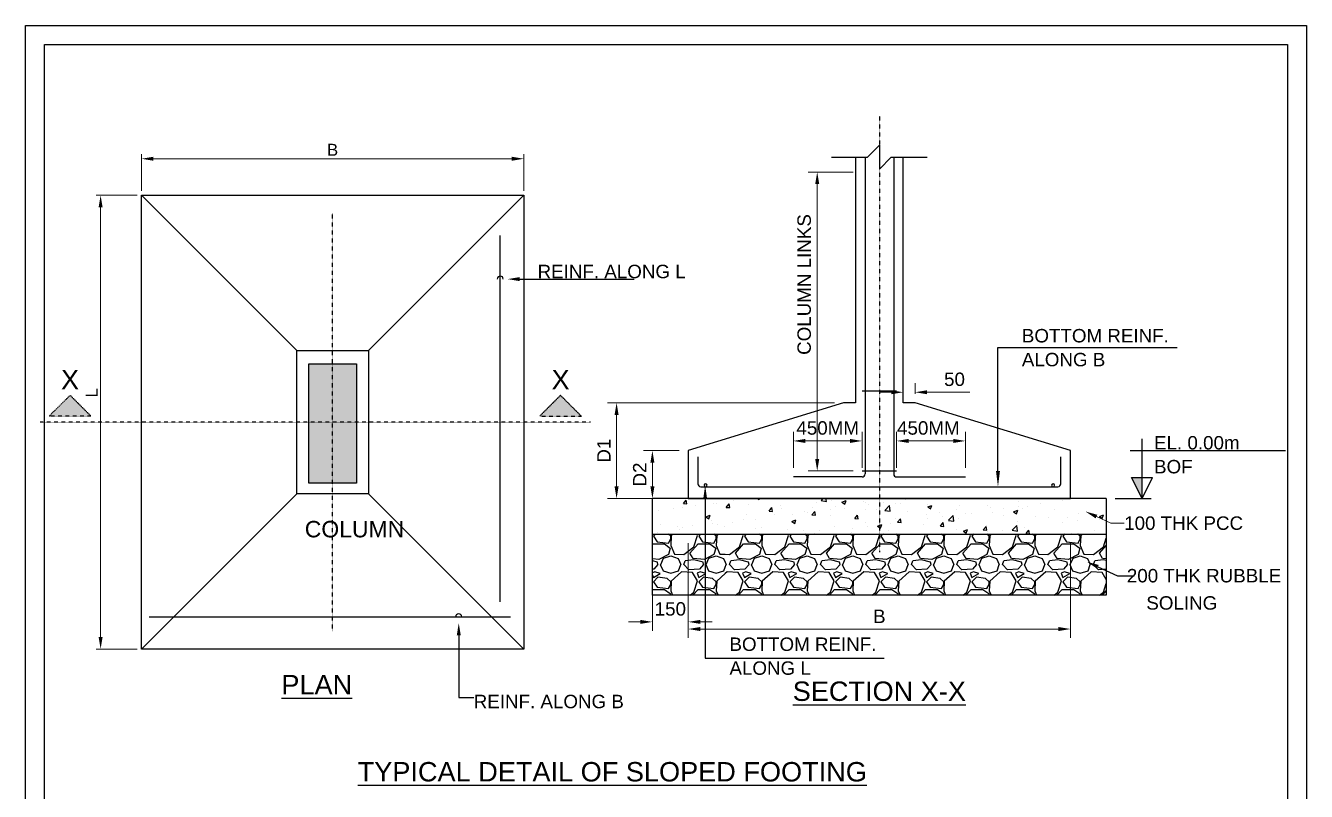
# Model space of a CAD drawing. Header units: millimetres. Extents: x 660818 to 959388, y -495289 to 50450.
# Drawn here: x 706786 to 717509, y -163104 to -156691 of the extents above; entities that cross this region are included whole.
import ezdxf
from ezdxf.enums import TextEntityAlignment as Align

# ---------------------------------------------------------------- set-up
doc = ezdxf.new("R2010")
doc.units = ezdxf.units.MM
doc.header["$LTSCALE"] = 0.01
doc.header["$MEASUREMENT"] = 0
doc.linetypes.add('Cline', pattern=[1, 0.625, -0.125, 0.125, -0.125])
for name, color, linetype in [('BEAMS', 2, 'Continuous'), ('Center Line', 1, 'Continuous'), ('Column', 2, 'Continuous'), ('Concrete Line', 2, 'Continuous'), ('Dimension', 31, 'Continuous'), ('Labels', 4, 'Continuous'), ('PCC', 5, 'Continuous'), ('Reinforcement', 130, 'Continuous'), ('Schedule Header', 4, 'Continuous'), ('Section Mark', 5, 'Continuous'), ('SOLID', 11, 'Continuous'), ('Text', 7, 'Continuous')]:
    doc.layers.add(name, color=color, linetype=linetype)
doc.layers.add('dim', color=11, linetype='Continuous', lineweight=0)
doc.styles.add('SC-BBS2', font='SansSerif')
doc.styles.add('SC-FTG1', font='SansSerif')
doc.styles.add('SC-FTG2', font='SansSerif')
doc.styles.get("Standard").update_dxf_attribs({"font": 'arial.ttf'})

msp = doc.modelspace()

# ---------------------------------------------------------------- hatches: boundary and pattern name
at = {"layer": 'Center Line', "linetype": 'Cline', "lineweight": 25}
for points in [[(706982.484, -159962.334), (707157.484, -159787.334), (707332.484, -159962.334)], [(711439.99, -159962.334), (711264.99, -159787.334), (711089.99, -159962.334)]]:
    msp.add_hatch(color=256, dxfattribs=at).paths.add_polyline_path(points, flags=0)
at = {"layer": 'Column'}
h = msp.add_hatch(color=5, dxfattribs=at)
h.dxf.hatch_style = 1
h.paths.add_polyline_path([(709156.067, -159523.025), (709556.067, -159523.025), (709556.067, -160523.025), (709156.067, -160523.025)])
at = {"layer": 'SOLID'}
msp.add_hatch(color=256, dxfattribs=at).paths.add_polyline_path([(716133.745, -160650.802), (716046.245, -160475.802), (716133.745, -160475.802)], flags=0)

# ---------------------------------------------------------------- linework, layer by layer
for points in [[(706785.739, -156690.937), (717509.272, -156690.937), (717509.272, -169835.531), (706785.739, -169835.531)], [(706943.711, -156848.909), (717351.3, -156848.909), (717351.3, -169677.559), (706943.711, -169677.559)]]:
    msp.add_lwpolyline(points, close=True)
at = {"layer": 'BEAMS', "color": 8, "lineweight": 0}
for p, q in [((707756.067, -158074.834), (707756.067, -157768.524)), ((707856.067, -157806.024), (710856.067, -157806.024)), ((710956.067, -158074.834), (710956.067, -157768.524)), ((707718.567, -158112.334), (707376.298, -158112.334)), ((707413.798, -158212.334), (707413.798, -161812.334)), ((707718.567, -161912.334), (707376.298, -161912.334))]:
    msp.add_line(p, q, dxfattribs=at)
at = {"layer": 'BEAMS', "color": 8}
for points in [[(707856.067, -157789.358), (707856.067, -157822.691), (707756.067, -157806.024)], [(710856.067, -157789.358), (710856.067, -157822.691), (710956.067, -157806.024)], [(707397.131, -158212.334), (707430.465, -158212.334), (707413.798, -158112.334)], [(707397.131, -161812.334), (707430.465, -161812.334), (707413.798, -161912.334)]]:
    msp.add_solid(points, dxfattribs=at)
at = {"layer": 'Center Line', "linetype": 'Cline'}
msp.add_line((713933.745, -157448.272), (713933.745, -161100.802), dxfattribs=at)
at = {"layer": 'Center Line', "linetype": 'Cline', "lineweight": 25}
for p, q in [((709356.067, -161762.334), (709356.067, -158262.334)), ((706982.484, -159962.334), (707157.484, -159787.334)), ((707157.484, -159787.334), (707332.484, -159962.334)), ((711264.99, -159787.334), (711089.99, -159962.334)), ((711439.99, -159962.334), (711264.99, -159787.334)), ((707332.484, -159962.334), (706982.484, -159962.334)), ((711089.99, -159962.334), (711439.99, -159962.334)), ((711514.99, -160012.334), (706907.484, -160012.334))]:
    msp.add_line(p, q, dxfattribs=at)
at = {"layer": 'Column', "color": 5}
msp.add_lwpolyline([(709156.067, -159523.025), (709556.067, -159523.025), (709556.067, -160523.025), (709156.067, -160523.025)], close=True, dxfattribs=at)
at = {"layer": 'Concrete Line'}
for p, q in [((713833.745, -157792.122), (713933.745, -157692.122)), ((713933.745, -157692.122), (713933.745, -157892.122)), ((713533.745, -157792.122), (713833.745, -157792.122)), ((713733.745, -157792.122), (713733.745, -159850.802)), ((713933.745, -157892.122), (714033.745, -157792.122)), ((714033.745, -157792.122), (714333.745, -157792.122)), ((714133.745, -159850.802), (714133.745, -157792.122)), ((707756.067, -161912.334), (707756.067, -158112.334)), ((707756.067, -158112.334), (710956.067, -158112.334)), ((709056.067, -159412.334), (707756.067, -158112.334)), ((709656.067, -159412.334), (710956.067, -158112.334)), ((710956.067, -158112.334), (710956.067, -161912.334)), ((709056.067, -160612.334), (709056.067, -159412.334)), ((709056.067, -159412.334), (709656.067, -159412.334)), ((709656.067, -159412.334), (709656.067, -160612.334)), ((713633.745, -159850.802), (712333.745, -160250.802)), ((713733.745, -159850.802), (713633.745, -159850.802)), ((714233.745, -159850.802), (714133.745, -159850.802)), ((715533.745, -160250.802), (714233.745, -159850.802)), ((712333.745, -160250.802), (712333.745, -160650.802)), ((715533.745, -160650.802), (715533.745, -160250.802)), ((709056.067, -160612.334), (707756.067, -161912.334)), ((709656.067, -160612.334), (709056.067, -160612.334)), ((709656.067, -160612.334), (710956.067, -161912.334)), ((712333.745, -160650.802), (715533.745, -160650.802)), ((710956.067, -161912.334), (707756.067, -161912.334))]:
    msp.add_line(p, q, dxfattribs=at)
at = {"layer": 'dim', "color": 8, "lineweight": 0}
for p, q in [((713713.745, -157917.122), (713338.745, -157917.122)), ((713413.745, -160320.802), (713413.745, -158017.122)), ((714033.745, -159761.588), (713933.745, -159761.588)), ((714133.745, -159775.802), (714133.745, -159686.588)), ((714233.745, -159775.802), (714233.745, -159686.588)), ((714333.745, -159761.588), (714692.387, -159761.588)), ((713558.745, -159850.802), (711658.745, -159850.802)), ((711733.745, -160550.802), (711733.745, -159950.802)), ((713213.745, -160395.802), (713213.745, -160094.377)), ((713788.745, -160395.802), (713788.745, -160094.377)), ((714078.745, -160395.802), (714078.745, -160094.377)), ((714653.745, -160395.802), (714653.745, -160094.377)), ((713313.745, -160169.377), (713688.745, -160169.377)), ((714178.745, -160169.377), (714553.745, -160169.377)), ((712258.745, -160250.802), (711958.745, -160250.802)), ((712033.745, -160550.802), (712033.745, -160350.802)), ((713713.745, -160420.802), (713338.745, -160420.802)), ((713558.745, -160650.802), (711658.745, -160650.802)), ((712258.745, -160650.802), (711958.745, -160650.802)), ((712033.745, -161025.802), (712033.745, -161759.805)), ((712333.745, -161025.802), (712333.745, -161759.805)), ((712333.745, -161025.802), (712333.745, -161819.552)), ((715533.745, -161025.802), (715533.745, -161819.552)), ((711933.745, -161684.805), (711833.745, -161684.805)), ((712433.745, -161684.805), (712533.745, -161684.805)), ((712433.745, -161744.552), (715433.745, -161744.552))]:
    msp.add_line(p, q, dxfattribs=at)
at = {"layer": 'dim', "color": 8, "lineweight": 25}
for points in [[(710921.37, -158813.926), (711881.37, -158813.926), (711881.37, -158813.926)], [(710412.314, -161796.745), (710412.497, -162317.606), (710537.497, -162317.606)]]:
    msp.add_lwpolyline(points, dxfattribs=at)
at = {"layer": 'dim', "color": 0, "lineweight": 25}
for points in [[(714926.972, -160420.802), (714926.972, -159388.027), (716426.972, -159388.027)], [(712475.43, -160657.855), (712475.43, -161988.147), (713975.43, -161988.147)], [(715763.112, -161223.067), (715927.059, -161297.927), (716066.846, -161297.927)]]:
    msp.add_lwpolyline(points, dxfattribs=at)
at = {"layer": 'dim', "color": 8}
msp.add_lwpolyline([(715751.443, -160802.662), (715871.457, -160857.768), (715983.745, -160857.768)], dxfattribs=at)
at = {"layer": 'dim', "color": 8, "lineweight": 25}
for centre in [(710759.541, -158813.86), (710411.805, -161642.334)]:
    msp.add_arc(centre, 25, 0, 180, dxfattribs=at)
at = {"layer": 'dim', "color": 8}
for points in [[(713397.078, -158017.122), (713430.411, -158017.122), (713413.745, -157917.122)], [(714033.745, -159744.921), (714033.745, -159778.255), (714133.745, -159761.588)], [(714333.745, -159744.921), (714333.745, -159778.255), (714233.745, -159761.588)], [(711717.078, -159950.802), (711750.411, -159950.802), (711733.745, -159850.802)], [(713313.745, -160152.711), (713313.745, -160186.044), (713213.745, -160169.377)], [(713688.745, -160152.711), (713688.745, -160186.044), (713788.745, -160169.377)], [(714178.745, -160152.711), (714178.745, -160186.044), (714078.745, -160169.377)], [(714553.745, -160152.711), (714553.745, -160186.044), (714653.745, -160169.377)], [(712017.078, -160350.802), (712050.411, -160350.802), (712033.745, -160250.802)], [(713397.078, -160320.802), (713430.411, -160320.802), (713413.745, -160420.802)], [(711717.078, -160550.802), (711750.411, -160550.802), (711733.745, -160650.802)], [(712017.078, -160550.802), (712050.411, -160550.802), (712033.745, -160650.802)], [(715744.488, -160817.809), (715660.565, -160760.935), (715758.397, -160787.516)], [(711933.745, -161668.138), (711933.745, -161701.471), (712033.745, -161684.805)], [(712433.745, -161668.138), (712433.745, -161701.471), (712333.745, -161684.805)], [(712433.745, -161727.886), (712433.745, -161761.219), (712333.745, -161744.552)], [(715433.745, -161727.886), (715433.745, -161761.219), (715533.745, -161744.552)]]:
    msp.add_solid(points, dxfattribs=at)
at = {"layer": 'dim', "color": 8, "lineweight": 25}
for points in [[(710921.37, -158830.593), (710821.37, -158813.926), (710921.37, -158797.26)], [(710395.647, -161796.751), (710412.279, -161696.745), (710428.98, -161796.739)]]:
    msp.add_solid(points, dxfattribs=at)
at = {"layer": 'dim', "color": 0, "lineweight": 25}
for points in [[(714943.639, -160420.802), (714926.972, -160553.292), (714910.306, -160420.802)], [(712458.764, -160657.855), (712475.43, -160540.167), (712492.097, -160657.855)], [(715756.189, -161238.228), (715672.146, -161181.531), (715770.035, -161207.906)]]:
    msp.add_solid(points, dxfattribs=at)
at = {"layer": 'Dimension', "lineweight": 25}
for p, q in [((715833.745, -160650.802), (712033.745, -160650.802)), ((712033.745, -161461.627), (712033.745, -160650.802)), ((715833.745, -160650.802), (715833.745, -161461.627)), ((712033.745, -160950.802), (715833.745, -160950.802)), ((715833.745, -161461.627), (712033.745, -161461.627))]:
    msp.add_line(p, q, dxfattribs=at)
at = {"layer": 'PCC'}
for p, q in [((712037.762, -160667.131), (712037.762, -160667.131)), ((712206.396, -160738.823), (712206.396, -160738.823)), ((712289.07, -160727.37), (712289.07, -160727.37)), ((712293.076, -160694.195), (712317.18, -160665.468)), ((712293.076, -160694.195), (712322.961, -160696.81)), ((712304.674, -160678.408), (712304.674, -160678.408)), ((712322.956, -160696.818), (712317.175, -160665.477)), ((712395.762, -160713.893), (712395.762, -160713.893)), ((712541.623, -160695.36), (712541.623, -160695.36)), ((712571.585, -160689.686), (712571.585, -160689.686)), ((712651.706, -160725.571), (712675.81, -160696.844)), ((712651.706, -160725.571), (712681.592, -160728.186)), ((712681.586, -160728.194), (712675.805, -160696.853)), ((712711.537, -160672.32), (712711.537, -160672.32)), ((712801.317, -160657.872), (712801.317, -160657.872)), ((712836.707, -160655.841), (712836.707, -160655.841)), ((712838.496, -160700.963), (712838.496, -160700.963)), ((712913.776, -160650.802), (712926.363, -160659.293)), ((712926.357, -160659.294), (712929.206, -160650.802)), ((713010.336, -160756.947), (713034.44, -160728.221)), ((713040.216, -160759.57), (713034.435, -160728.229)), ((713105.407, -160712.241), (713105.407, -160712.241)), ((713115.745, -160736.734), (713115.745, -160736.734)), ((713266.895, -160656.356), (713266.895, -160656.356)), ((713372.318, -160723.518), (713372.318, -160723.518)), ((713407.339, -160686.682), (713407.339, -160686.682)), ((713445.471, -160669.025), (713489.939, -160675.921)), ((713445.687, -160668.798), (713462.953, -160650.802)), ((713489.936, -160675.917), (713487.014, -160650.802)), ((713524.849, -160745.135), (713524.849, -160745.135)), ((713533.806, -160667.633), (713533.806, -160667.633)), ((713564.202, -160719.616), (713564.202, -160719.616)), ((713620.057, -160682.561), (713655.066, -160669.122)), ((713620.057, -160682.561), (713644.928, -160699.337)), ((713639.23, -160734.796), (713639.23, -160734.796)), ((713644.921, -160699.338), (713655.059, -160669.123)), ((713800.717, -160678.911), (713800.717, -160678.911)), ((713820.92, -160684.411), (713820.92, -160684.411)), ((713840.625, -160703.562), (713840.625, -160703.562)), ((713965.795, -160687.083), (713965.795, -160687.083)), ((713979.308, -160751.557), (714018.252, -160710.969)), ((714023.556, -160758.677), (714018.032, -160711.192)), ((714067.628, -160690.188), (714067.628, -160690.188)), ((714073.474, -160652.402), (714073.474, -160652.402)), ((714110.332, -160696.36), (714110.332, -160696.36)), ((714155.161, -160662.153), (714155.161, -160662.153)), ((714334.539, -160701.465), (714334.539, -160701.465)), ((714338.621, -160722.605), (714373.631, -160709.166)), ((714338.621, -160722.605), (714363.493, -160739.381)), ((714363.486, -160739.382), (714373.624, -160709.167)), ((714601.451, -160712.743), (714601.451, -160712.743)), ((714836.359, -160714.146), (714836.359, -160714.146)), ((714868.362, -160724.02), (714868.362, -160724.02)), ((714969.712, -160734.804), (714969.712, -160734.804)), ((715094.882, -160718.325), (715094.882, -160718.325)), ((715096.052, -160676.658), (715096.052, -160676.658)), ((715135.273, -160735.298), (715135.273, -160735.298)), ((715176.066, -160721.181), (715176.066, -160721.181)), ((715284.248, -160693.394), (715284.248, -160693.394)), ((715467.659, -160671.128), (715467.659, -160671.128)), ((715600.023, -160651.822), (715600.023, -160651.822)), ((712081.226, -160755.302), (712081.226, -160755.302)), ((712481.381, -160803.783), (712516.39, -160790.344)), ((712481.381, -160803.783), (712506.252, -160820.558)), ((712506.245, -160820.559), (712516.384, -160790.345)), ((712532.559, -160836.839), (712532.559, -160836.839)), ((712795.237, -160824.319), (712795.237, -160824.319)), ((712824.152, -160786.787), (712824.152, -160786.787)), ((712894.538, -160828.117), (712894.538, -160828.117)), ((713010.336, -160756.947), (713040.222, -160759.562)), ((713051.955, -160789.114), (713051.955, -160789.114)), ((713199.945, -160843.827), (713234.955, -160830.388)), ((713199.946, -160843.827), (713224.817, -160860.602)), ((713210.314, -160786.544), (713210.314, -160786.544)), ((713224.81, -160860.603), (713234.948, -160830.389)), ((713235.553, -160846.518), (713235.553, -160846.518)), ((713304.509, -160757.104), (713304.509, -160757.104)), ((713335.484, -160770.065), (713335.484, -160770.065)), ((713368.966, -160788.323), (713393.07, -160759.597)), ((713368.966, -160788.323), (713398.852, -160790.938)), ((713398.847, -160790.946), (713393.065, -160759.605)), ((713527.146, -160796.465), (713527.146, -160796.465)), ((713727.596, -160819.699), (713751.7, -160790.973)), ((713727.596, -160819.699), (713757.482, -160822.314)), ((713757.477, -160822.322), (713751.695, -160790.981)), ((713814.84, -160850.858), (713814.84, -160850.858)), ((713818.739, -160746.413), (713818.739, -160746.413)), ((713906.141, -160746.073), (713906.141, -160746.073)), ((713979.091, -160751.785), (714023.56, -160758.681)), ((714067.394, -160818.849), (714067.394, -160818.849)), ((714086.226, -160851.075), (714110.331, -160822.349)), ((714086.226, -160851.075), (714116.112, -160853.69)), ((714116.107, -160853.698), (714110.325, -160822.357)), ((714173.052, -160757.35), (714173.052, -160757.35)), ((714327.087, -160781.36), (714327.087, -160781.36)), ((714339.401, -160817.786), (714339.401, -160817.786)), ((714439.963, -160768.628), (714439.963, -160768.628)), ((714464.571, -160801.307), (714464.571, -160801.307)), ((714512.712, -160834.544), (714557.18, -160841.441)), ((714512.928, -160834.317), (714551.873, -160793.729)), ((714557.177, -160841.437), (714551.653, -160793.952)), ((714583.806, -160746.155), (714583.806, -160746.155)), ((714592.88, -160821.286), (714592.88, -160821.286)), ((714653.937, -160776.377), (714653.937, -160776.377)), ((714706.875, -160779.905), (714706.875, -160779.905)), ((714884.473, -160771.233), (714884.473, -160771.233)), ((714973.786, -160791.183), (714973.786, -160791.183)), ((715057.186, -160762.649), (715092.195, -160749.21)), ((715057.186, -160762.649), (715082.057, -160779.424)), ((715082.051, -160779.425), (715092.189, -160749.211)), ((715089.972, -160843.105), (715089.972, -160843.105)), ((715240.697, -160802.46), (715240.697, -160802.46)), ((715346.691, -160807.899), (715346.691, -160807.899)), ((715402.184, -160746.575), (715402.184, -160746.575)), ((715468.488, -160849.028), (715468.488, -160849.028)), ((715507.608, -160813.738), (715507.608, -160813.738)), ((715593.658, -160832.549), (715593.658, -160832.549)), ((715599.244, -160775.89), (715599.244, -160775.89)), ((715669.095, -160757.853), (715669.095, -160757.853)), ((715774.519, -160825.015), (715774.519, -160825.015)), ((715775.751, -160802.693), (715810.76, -160789.254)), ((715775.751, -160802.693), (715800.622, -160819.468)), ((715783.024, -160807.618), (715783.024, -160807.618)), ((715800.615, -160819.469), (715810.754, -160789.255)), ((712059.352, -160950.802), (712042.404, -160967.75)), ((712074.861, -160936.029), (712074.861, -160936.029)), ((712099.774, -160865.4), (712099.774, -160865.4)), ((712187.184, -160967.751), (712167.815, -160950.802)), ((712205.383, -160950.802), (712190.994, -160963.94)), ((712240.966, -160886.892), (712240.966, -160886.892)), ((712264.227, -160911.099), (712264.227, -160911.099)), ((712282.99, -160893.816), (712282.99, -160893.816)), ((712366.685, -160876.678), (712366.685, -160876.678)), ((712381.494, -161055.381), (712411.974, -160960.131)), ((712411.974, -160960.131), (712406.273, -160950.802)), ((712440.352, -160950.802), (712423.404, -160967.75)), ((712535.544, -160861.807), (712535.544, -160861.807)), ((712568.184, -160967.751), (712548.815, -160950.802)), ((712586.383, -160950.802), (712571.994, -160963.94)), ((712580.003, -160869.526), (712580.003, -160869.526)), ((712633.596, -160887.955), (712633.596, -160887.955)), ((712652.367, -160946.623), (712652.367, -160946.623)), ((712705.172, -160853.047), (712705.172, -160853.047)), ((712762.494, -161055.381), (712792.974, -160960.131)), ((712792.974, -160960.131), (712787.273, -160950.802)), ((712821.352, -160950.802), (712804.404, -160967.75)), ((712900.507, -160899.233), (712900.507, -160899.233)), ((712949.184, -160967.751), (712929.815, -160950.802)), ((712943.96, -160896.57), (712943.96, -160896.57)), ((712967.383, -160950.802), (712952.994, -160963.94)), ((713143.494, -161055.381), (713173.974, -160960.131)), ((713167.419, -160910.51), (713167.419, -160910.51)), ((713173.974, -160960.131), (713168.273, -160950.802)), ((713202.352, -160950.802), (713185.404, -160967.75)), ((713298.429, -160923.551), (713298.429, -160923.551)), ((713330.184, -160967.751), (713310.815, -160950.802)), ((713348.383, -160950.802), (713333.994, -160963.94)), ((713393.315, -160942.341), (713393.315, -160942.341)), ((713434.33, -160921.788), (713434.33, -160921.788)), ((713524.494, -161055.381), (713554.974, -160960.131)), ((713554.974, -160960.131), (713549.273, -160950.802)), ((713558.122, -160886.063), (713558.122, -160886.063)), ((713583.352, -160950.802), (713566.404, -160967.75)), ((713711.184, -160967.751), (713691.815, -160950.802)), ((713701.241, -160933.065), (713701.241, -160933.065)), ((713709.09, -160900.768), (713709.09, -160900.768)), ((713729.383, -160950.802), (713714.994, -160963.94)), ((713834.26, -160884.289), (713834.26, -160884.289)), ((713905.494, -161055.381), (713935.974, -160960.131)), ((713918.51, -160883.87), (713953.519, -160870.432)), ((713918.51, -160883.87), (713943.381, -160900.646)), ((713935.974, -160960.131), (713930.273, -160950.802)), ((713943.375, -160900.647), (713953.513, -160870.433)), ((713964.352, -160950.802), (713947.404, -160967.75)), ((713968.152, -160944.342), (713968.152, -160944.342)), ((714009.694, -160921.391), (714009.694, -160921.391)), ((714023.626, -160859.359), (714023.626, -160859.359)), ((714092.184, -160967.751), (714072.815, -160950.802)), ((714110.383, -160950.802), (714095.994, -160963.94)), ((714286.494, -161055.381), (714316.974, -160960.131)), ((714301.287, -160871.338), (714301.287, -160871.338)), ((714316.974, -160960.131), (714311.273, -160950.802)), ((714321.007, -160947.807), (714321.007, -160947.807)), ((714345.352, -160950.802), (714328.404, -160967.75)), ((714444.856, -160882.451), (714468.961, -160853.725)), ((714444.856, -160882.451), (714474.742, -160885.066)), ((714473.184, -160967.751), (714453.815, -160950.802)), ((714474.737, -160885.074), (714468.955, -160853.733)), ((714491.383, -160950.802), (714476.994, -160963.94)), ((714577.726, -160912.602), (714577.726, -160912.602)), ((714637.075, -160923.914), (714672.084, -160910.476)), ((714637.075, -160923.914), (714661.946, -160940.69)), ((714661.94, -160940.691), (714672.078, -160910.476)), ((714667.494, -161055.381), (714697.974, -160960.131)), ((714697.974, -160960.131), (714692.273, -160950.802)), ((714726.352, -160950.802), (714709.404, -160967.75)), ((714803.486, -160913.828), (714827.591, -160885.101)), ((714803.486, -160913.827), (714833.372, -160916.442)), ((714833.367, -160916.45), (714827.586, -160885.109)), ((714830.279, -160880.593), (714830.279, -160880.593)), ((714854.184, -160967.751), (714834.815, -160950.802)), ((714838.177, -160932.01), (714838.177, -160932.01)), ((714872.383, -160950.802), (714857.994, -160963.94)), ((714963.347, -160915.531), (714963.347, -160915.531)), ((715046.332, -160917.304), (715090.801, -160924.201)), ((715046.549, -160917.077), (715085.493, -160876.488)), ((715048.494, -161055.381), (715078.974, -160960.131)), ((715078.974, -160960.131), (715073.273, -160950.802)), ((715090.797, -160924.197), (715085.273, -160876.712)), ((715107.352, -160950.802), (715090.404, -160967.75)), ((715152.713, -160890.6), (715152.713, -160890.6)), ((715162.116, -160945.204), (715186.221, -160916.477)), ((715162.116, -160945.203), (715192.002, -160947.818)), ((715191.997, -160947.827), (715186.216, -160916.485)), ((715235.184, -160967.751), (715215.815, -160950.802)), ((715253.383, -160950.802), (715238.994, -160963.94)), ((715389.911, -160950.802), (715390.649, -160950.519)), ((715390.548, -160950.802), (715390.642, -160950.52)), ((715429.494, -161055.381), (715459.974, -160960.131)), ((715459.974, -160960.131), (715454.273, -160950.802)), ((715488.352, -160950.802), (715471.404, -160967.75)), ((715542.376, -160950.802), (715544.851, -160947.853)), ((715545.388, -160950.802), (715544.846, -160947.861)), ((715593.164, -160942.337), (715593.164, -160942.337)), ((715616.184, -160967.751), (715596.815, -160950.802)), ((715634.383, -160950.802), (715619.994, -160963.94)), ((715738.609, -160919.408), (715738.609, -160919.408)), ((712033.745, -161033.675), (712034.784, -161032.521)), ((712034.784, -161032.521), (712133.844, -161032.521)), ((712042.404, -160967.751), (712072.884, -161013.471)), ((712072.884, -161013.471), (712168.134, -161024.901)), ((712133.844, -161032.521), (712183.374, -161066.811)), ((712168.134, -161024.901), (712187.184, -160990.611)), ((712183.374, -161066.811), (712168.134, -161120.15)), ((712190.994, -160963.941), (712187.184, -161043.951)), ((712187.184, -160990.611), (712187.184, -160967.751)), ((712187.184, -161043.951), (712217.664, -161116.34)), ((712297.674, -161120.151), (712381.494, -161055.381)), ((712347.204, -161108.721), (712415.784, -161032.521)), ((712415.784, -161032.521), (712514.844, -161032.521)), ((712423.404, -160967.751), (712453.884, -161013.471)), ((712453.884, -161013.471), (712549.134, -161024.901)), ((712514.844, -161032.521), (712564.374, -161066.811)), ((712549.134, -161024.901), (712568.184, -160990.611)), ((712564.374, -161066.811), (712549.134, -161120.15)), ((712571.994, -160963.941), (712568.184, -161043.951)), ((712568.184, -160990.611), (712568.184, -160967.751)), ((712568.184, -161043.951), (712598.664, -161116.34)), ((712678.674, -161120.151), (712762.494, -161055.381)), ((712728.204, -161108.721), (712796.784, -161032.521)), ((712796.784, -161032.521), (712895.844, -161032.521)), ((712804.404, -160967.751), (712834.884, -161013.471)), ((712834.884, -161013.471), (712930.134, -161024.901)), ((712895.844, -161032.521), (712945.374, -161066.811)), ((712930.134, -161024.901), (712949.184, -160990.611)), ((712945.374, -161066.811), (712930.134, -161120.15)), ((712952.994, -160963.941), (712949.184, -161043.951)), ((712949.184, -160990.611), (712949.184, -160967.751)), ((712949.184, -161043.951), (712979.664, -161116.34)), ((713059.674, -161120.151), (713143.494, -161055.381)), ((713109.204, -161108.721), (713177.784, -161032.521)), ((713177.784, -161032.521), (713276.844, -161032.521)), ((713185.404, -160967.751), (713215.884, -161013.471)), ((713215.884, -161013.471), (713311.134, -161024.901)), ((713276.844, -161032.521), (713326.374, -161066.811)), ((713311.134, -161024.901), (713330.184, -160990.611)), ((713326.374, -161066.811), (713311.134, -161120.15)), ((713333.994, -160963.941), (713330.184, -161043.951)), ((713330.184, -160990.611), (713330.184, -160967.751)), ((713330.184, -161043.951), (713360.664, -161116.34)), ((713440.674, -161120.151), (713524.494, -161055.381)), ((713490.204, -161108.721), (713558.784, -161032.521)), ((713558.784, -161032.521), (713657.844, -161032.521)), ((713566.404, -160967.751), (713596.884, -161013.471)), ((713596.884, -161013.471), (713692.134, -161024.901)), ((713657.844, -161032.521), (713707.374, -161066.811)), ((713692.134, -161024.901), (713711.184, -160990.611)), ((713707.374, -161066.811), (713692.134, -161120.15)), ((713714.994, -160963.941), (713711.184, -161043.951)), ((713711.184, -160990.611), (713711.184, -160967.751)), ((713711.184, -161043.951), (713741.664, -161116.34)), ((713821.674, -161120.151), (713905.494, -161055.381)), ((713871.204, -161108.721), (713939.784, -161032.521)), ((713939.784, -161032.521), (714038.844, -161032.521)), ((713947.404, -160967.751), (713977.884, -161013.471)), ((713977.884, -161013.471), (714073.134, -161024.901)), ((714038.844, -161032.521), (714088.374, -161066.811)), ((714073.134, -161024.901), (714092.184, -160990.611)), ((714088.374, -161066.811), (714073.134, -161120.15)), ((714095.994, -160963.941), (714092.184, -161043.951)), ((714092.184, -160990.611), (714092.184, -160967.751)), ((714092.184, -161043.951), (714122.664, -161116.34)), ((714202.674, -161120.151), (714286.494, -161055.381)), ((714252.204, -161108.721), (714320.784, -161032.521)), ((714320.784, -161032.521), (714419.844, -161032.521)), ((714328.404, -160967.751), (714358.884, -161013.471)), ((714358.884, -161013.471), (714454.134, -161024.901)), ((714419.844, -161032.521), (714469.374, -161066.811)), ((714454.134, -161024.901), (714473.184, -160990.611)), ((714469.374, -161066.811), (714454.134, -161120.15)), ((714476.994, -160963.941), (714473.184, -161043.951)), ((714473.184, -160990.611), (714473.184, -160967.751)), ((714473.184, -161043.951), (714503.664, -161116.34)), ((714583.674, -161120.151), (714667.494, -161055.381)), ((714633.204, -161108.721), (714701.784, -161032.521)), ((714701.784, -161032.521), (714800.844, -161032.521)), ((714709.404, -160967.751), (714739.884, -161013.471)), ((714739.884, -161013.471), (714835.134, -161024.901)), ((714800.844, -161032.521), (714850.374, -161066.811)), ((714835.134, -161024.901), (714854.184, -160990.611)), ((714850.374, -161066.811), (714835.134, -161120.15)), ((714857.994, -160963.941), (714854.184, -161043.951)), ((714854.184, -160990.611), (714854.184, -160967.751)), ((714854.184, -161043.951), (714884.664, -161116.34)), ((714964.674, -161120.151), (715048.494, -161055.381)), ((715014.204, -161108.721), (715082.784, -161032.521)), ((715082.784, -161032.521), (715181.844, -161032.521)), ((715090.404, -160967.751), (715120.884, -161013.471)), ((715120.884, -161013.471), (715216.134, -161024.901)), ((715181.844, -161032.521), (715231.374, -161066.811)), ((715216.134, -161024.901), (715235.184, -160990.611)), ((715231.374, -161066.811), (715216.134, -161120.15)), ((715238.994, -160963.941), (715235.184, -161043.951)), ((715235.184, -160990.611), (715235.184, -160967.751)), ((715235.184, -161043.951), (715265.664, -161116.34)), ((715345.674, -161120.151), (715429.494, -161055.381)), ((715395.204, -161108.721), (715463.784, -161032.521)), ((715463.784, -161032.521), (715562.844, -161032.521)), ((715471.404, -160967.751), (715501.884, -161013.471)), ((715501.884, -161013.471), (715597.134, -161024.901)), ((715562.844, -161032.521), (715612.374, -161066.811)), ((715597.134, -161024.901), (715616.184, -160990.611)), ((715612.374, -161066.811), (715597.134, -161120.15)), ((715619.994, -160963.941), (715616.184, -161043.951)), ((715616.184, -160990.611), (715616.184, -160967.751)), ((715616.184, -161043.951), (715646.664, -161116.34)), ((715726.674, -161120.151), (715810.494, -161055.381)), ((715776.204, -161108.721), (715833.745, -161044.786)), ((715810.494, -161055.381), (715833.745, -160982.722)), ((712088.124, -161162.061), (712033.745, -161157.71)), ((712076.694, -161184.921), (712033.745, -161174.183)), ((712168.134, -161120.151), (712088.124, -161162.06)), ((712103.364, -161203.971), (712126.224, -161150.631)), ((712126.224, -161150.631), (712187.184, -161131.581)), ((712187.184, -161131.581), (712248.144, -161154.441)), ((712217.664, -161116.341), (712297.674, -161120.151)), ((712248.144, -161154.441), (712271.004, -161203.97)), ((712297.674, -161203.971), (712309.104, -161173.491)), ((712381.494, -161165.871), (712309.104, -161173.491)), ((712373.874, -161154.441), (712347.204, -161108.721)), ((712469.124, -161162.061), (712373.874, -161154.441)), ((712457.694, -161184.921), (712381.494, -161165.871)), ((712549.134, -161120.151), (712469.124, -161162.06)), ((712484.364, -161203.971), (712507.224, -161150.631)), ((712507.224, -161150.631), (712568.184, -161131.581)), ((712568.184, -161131.581), (712629.144, -161154.441)), ((712598.664, -161116.341), (712643.745, -161118.487)), ((712629.144, -161154.441), (712643.745, -161186.076)), ((712643.745, -161118.487), (712678.674, -161120.151)), ((712678.674, -161203.971), (712690.104, -161173.491)), ((712762.494, -161165.871), (712690.104, -161173.491)), ((712754.874, -161154.441), (712728.204, -161108.721)), ((712850.124, -161162.061), (712754.874, -161154.441)), ((712838.694, -161184.921), (712762.494, -161165.871)), ((712930.134, -161120.151), (712850.124, -161162.06)), ((712865.364, -161203.971), (712888.224, -161150.631)), ((712888.224, -161150.631), (712949.184, -161131.581)), ((712949.184, -161131.581), (713010.144, -161154.441)), ((712979.664, -161116.341), (713059.674, -161120.151)), ((713010.144, -161154.441), (713033.004, -161203.97)), ((713059.674, -161203.971), (713071.104, -161173.491)), ((713143.494, -161165.871), (713071.104, -161173.491)), ((713135.874, -161154.441), (713109.204, -161108.721)), ((713231.124, -161162.061), (713135.874, -161154.441)), ((713219.694, -161184.921), (713143.494, -161165.871)), ((713311.134, -161120.151), (713231.124, -161162.06)), ((713246.364, -161203.971), (713269.224, -161150.631)), ((713269.224, -161150.631), (713330.184, -161131.581)), ((713330.184, -161131.581), (713391.144, -161154.441)), ((713360.664, -161116.341), (713440.674, -161120.151)), ((713391.144, -161154.441), (713414.004, -161203.97)), ((713440.674, -161203.971), (713452.104, -161173.491)), ((713524.494, -161165.871), (713452.104, -161173.491)), ((713516.874, -161154.441), (713490.204, -161108.721)), ((713612.124, -161162.061), (713516.874, -161154.441)), ((713600.694, -161184.921), (713524.494, -161165.871)), ((713692.134, -161120.151), (713612.124, -161162.06)), ((713627.364, -161203.971), (713650.224, -161150.631)), ((713650.224, -161150.631), (713711.184, -161131.581)), ((713711.184, -161131.581), (713772.144, -161154.441)), ((713741.664, -161116.341), (713821.674, -161120.151)), ((713772.144, -161154.441), (713795.004, -161203.97)), ((713821.674, -161203.971), (713833.104, -161173.491)), ((713905.494, -161165.871), (713833.104, -161173.491)), ((713897.874, -161154.441), (713871.204, -161108.721)), ((713993.124, -161162.061), (713897.874, -161154.441)), ((713981.694, -161184.921), (713905.494, -161165.871)), ((714073.134, -161120.151), (713993.124, -161162.06)), ((714008.364, -161203.971), (714031.224, -161150.631)), ((714031.224, -161150.631), (714092.184, -161131.581)), ((714092.184, -161131.581), (714153.144, -161154.441)), ((714122.664, -161116.341), (714202.674, -161120.151)), ((714153.144, -161154.441), (714176.004, -161203.97)), ((714202.674, -161203.971), (714214.104, -161173.491)), ((714286.494, -161165.871), (714214.104, -161173.491)), ((714278.874, -161154.441), (714252.204, -161108.721)), ((714374.124, -161162.061), (714278.874, -161154.441)), ((714362.694, -161184.921), (714286.494, -161165.871)), ((714454.134, -161120.151), (714374.124, -161162.06)), ((714389.364, -161203.971), (714412.224, -161150.631)), ((714412.224, -161150.631), (714473.184, -161131.581)), ((714473.184, -161131.581), (714534.144, -161154.441)), ((714503.664, -161116.341), (714583.674, -161120.151)), ((714534.144, -161154.441), (714557.004, -161203.97)), ((714583.674, -161203.971), (714595.104, -161173.491)), ((714667.494, -161165.871), (714595.104, -161173.491)), ((714659.874, -161154.441), (714633.204, -161108.721)), ((714755.124, -161162.061), (714659.874, -161154.441)), ((714743.694, -161184.921), (714667.494, -161165.871)), ((714835.134, -161120.151), (714755.124, -161162.06)), ((714770.364, -161203.971), (714793.224, -161150.631)), ((714793.224, -161150.631), (714854.184, -161131.581)), ((714854.184, -161131.581), (714915.144, -161154.441)), ((714884.664, -161116.341), (714964.674, -161120.151)), ((714915.144, -161154.441), (714938.004, -161203.97)), ((714964.674, -161203.971), (714976.104, -161173.491)), ((715048.494, -161165.871), (714976.104, -161173.491)), ((715040.874, -161154.441), (715014.204, -161108.721)), ((715136.124, -161162.061), (715040.874, -161154.441)), ((715124.694, -161184.921), (715048.494, -161165.871)), ((715216.134, -161120.151), (715136.124, -161162.06)), ((715151.364, -161203.971), (715174.224, -161150.631)), ((715174.224, -161150.631), (715235.184, -161131.581)), ((715235.184, -161131.581), (715296.144, -161154.441)), ((715265.664, -161116.341), (715345.674, -161120.151)), ((715296.144, -161154.441), (715319.004, -161203.97)), ((715345.674, -161203.971), (715357.104, -161173.491)), ((715429.494, -161165.871), (715357.104, -161173.491)), ((715421.874, -161154.441), (715395.204, -161108.721)), ((715517.124, -161162.061), (715421.874, -161154.441)), ((715505.694, -161184.921), (715429.494, -161165.871)), ((715597.134, -161120.151), (715517.124, -161162.06)), ((715532.364, -161203.971), (715555.224, -161150.631)), ((715555.224, -161150.631), (715616.184, -161131.581)), ((715616.184, -161131.581), (715677.144, -161154.441)), ((715646.664, -161116.341), (715726.674, -161120.151)), ((715677.144, -161154.441), (715700.004, -161203.97)), ((715726.674, -161203.971), (715738.104, -161173.491)), ((715810.494, -161165.871), (715738.104, -161173.491)), ((715802.874, -161154.441), (715776.204, -161108.721)), ((715833.745, -161156.91), (715802.874, -161154.441)), ((715833.745, -161171.683), (715810.494, -161165.871)), ((712046.214, -161242.071), (712033.745, -161243.155)), ((712053.834, -161264.931), (712033.745, -161273.54)), ((712042.404, -161314.461), (712099.554, -161280.17)), ((712080.504, -161203.971), (712046.214, -161242.07)), ((712099.554, -161280.171), (712053.834, -161264.931)), ((712080.504, -161203.971), (712076.694, -161184.921)), ((712099.554, -161203.971), (712122.414, -161257.31)), ((712122.414, -161257.311), (712187.184, -161276.361)), ((712187.184, -161276.361), (712251.954, -161257.311)), ((712278.624, -161264.931), (712190.994, -161344.94)), ((712251.954, -161257.311), (712271.004, -161203.97)), ((712370.064, -161272.551), (712278.624, -161264.931)), ((712339.584, -161249.691), (712297.674, -161203.971)), ((712427.214, -161242.071), (712339.584, -161249.691)), ((712411.974, -161341.131), (712370.064, -161272.551)), ((712434.834, -161264.931), (712408.164, -161276.361)), ((712408.164, -161276.361), (712423.404, -161314.46)), ((712423.404, -161314.461), (712480.554, -161280.17)), ((712461.504, -161203.971), (712427.214, -161242.07)), ((712480.554, -161280.171), (712434.834, -161264.931)), ((712461.504, -161203.971), (712457.694, -161184.921)), ((712480.554, -161203.971), (712503.414, -161257.31)), ((712503.414, -161257.311), (712568.184, -161276.361)), ((712568.184, -161276.361), (712632.954, -161257.311)), ((712643.745, -161279.429), (712571.994, -161344.94)), ((712632.954, -161257.311), (712643.745, -161227.096)), ((712643.745, -161186.076), (712652.004, -161203.97)), ((712643.745, -161227.096), (712652.004, -161203.97)), ((712659.624, -161264.931), (712643.745, -161279.429)), ((712751.064, -161272.551), (712659.624, -161264.931)), ((712720.584, -161249.691), (712678.674, -161203.971)), ((712808.214, -161242.071), (712720.584, -161249.691)), ((712792.974, -161341.131), (712751.064, -161272.551)), ((712815.834, -161264.931), (712789.164, -161276.361)), ((712789.164, -161276.361), (712804.404, -161314.46)), ((712804.404, -161314.461), (712861.554, -161280.17)), ((712842.504, -161203.971), (712808.214, -161242.07)), ((712861.554, -161280.171), (712815.834, -161264.931)), ((712842.504, -161203.971), (712838.694, -161184.921)), ((712861.554, -161203.971), (712884.414, -161257.31)), ((712884.414, -161257.311), (712949.184, -161276.361)), ((712949.184, -161276.361), (713013.954, -161257.311)), ((713040.624, -161264.931), (712952.994, -161344.94)), ((713013.954, -161257.311), (713033.004, -161203.97)), ((713132.064, -161272.551), (713040.624, -161264.931)), ((713101.584, -161249.691), (713059.674, -161203.971)), ((713189.214, -161242.071), (713101.584, -161249.691)), ((713173.974, -161341.131), (713132.064, -161272.551)), ((713196.834, -161264.931), (713170.164, -161276.361)), ((713170.164, -161276.361), (713185.404, -161314.46)), ((713185.404, -161314.461), (713242.554, -161280.17)), ((713223.504, -161203.971), (713189.214, -161242.07)), ((713242.554, -161280.171), (713196.834, -161264.931)), ((713223.504, -161203.971), (713219.694, -161184.921)), ((713242.554, -161203.971), (713265.414, -161257.31)), ((713265.414, -161257.311), (713330.184, -161276.361)), ((713330.184, -161276.361), (713394.954, -161257.311)), ((713421.624, -161264.931), (713333.994, -161344.94)), ((713394.954, -161257.311), (713414.004, -161203.97)), ((713513.064, -161272.551), (713421.624, -161264.931)), ((713482.584, -161249.691), (713440.674, -161203.971)), ((713570.214, -161242.071), (713482.584, -161249.691)), ((713554.974, -161341.131), (713513.064, -161272.551)), ((713577.834, -161264.931), (713551.164, -161276.361)), ((713551.164, -161276.361), (713566.404, -161314.46)), ((713566.404, -161314.461), (713623.554, -161280.17)), ((713604.504, -161203.971), (713570.214, -161242.07)), ((713623.554, -161280.171), (713577.834, -161264.931)), ((713604.504, -161203.971), (713600.694, -161184.921)), ((713623.554, -161203.971), (713646.414, -161257.31)), ((713646.414, -161257.311), (713711.184, -161276.361)), ((713711.184, -161276.361), (713775.954, -161257.311)), ((713802.624, -161264.931), (713714.994, -161344.94)), ((713775.954, -161257.311), (713795.004, -161203.97)), ((713894.064, -161272.551), (713802.624, -161264.931)), ((713863.584, -161249.691), (713821.674, -161203.971)), ((713951.214, -161242.071), (713863.584, -161249.691)), ((713935.974, -161341.131), (713894.064, -161272.551)), ((713958.834, -161264.931), (713932.164, -161276.361)), ((713932.164, -161276.361), (713947.404, -161314.46)), ((713947.404, -161314.461), (714004.554, -161280.17)), ((713985.504, -161203.971), (713951.214, -161242.07)), ((714004.554, -161280.171), (713958.834, -161264.931)), ((713985.504, -161203.971), (713981.694, -161184.921)), ((714004.554, -161203.971), (714027.414, -161257.31)), ((714027.414, -161257.311), (714092.184, -161276.361)), ((714092.184, -161276.361), (714156.954, -161257.311)), ((714183.624, -161264.931), (714095.994, -161344.94)), ((714156.954, -161257.311), (714176.004, -161203.97)), ((714275.064, -161272.551), (714183.624, -161264.931)), ((714244.584, -161249.691), (714202.674, -161203.971)), ((714332.214, -161242.071), (714244.584, -161249.691)), ((714316.974, -161341.131), (714275.064, -161272.551)), ((714339.834, -161264.931), (714313.164, -161276.361)), ((714313.164, -161276.361), (714328.404, -161314.46)), ((714328.404, -161314.461), (714385.554, -161280.17)), ((714366.504, -161203.971), (714332.214, -161242.07)), ((714385.554, -161280.171), (714339.834, -161264.931)), ((714366.504, -161203.971), (714362.694, -161184.921)), ((714385.554, -161203.971), (714408.414, -161257.31)), ((714408.414, -161257.311), (714473.184, -161276.361)), ((714473.184, -161276.361), (714537.954, -161257.311)), ((714564.624, -161264.931), (714476.994, -161344.94)), ((714537.954, -161257.311), (714557.004, -161203.97)), ((714656.064, -161272.551), (714564.624, -161264.931)), ((714625.584, -161249.691), (714583.674, -161203.971)), ((714713.214, -161242.071), (714625.584, -161249.691)), ((714697.974, -161341.131), (714656.064, -161272.551)), ((714720.834, -161264.931), (714694.164, -161276.361)), ((714694.164, -161276.361), (714709.404, -161314.46)), ((714709.404, -161314.461), (714766.554, -161280.17)), ((714747.504, -161203.971), (714713.214, -161242.07)), ((714766.554, -161280.171), (714720.834, -161264.931)), ((714747.504, -161203.971), (714743.694, -161184.921)), ((714766.554, -161203.971), (714789.414, -161257.31)), ((714789.414, -161257.311), (714854.184, -161276.361)), ((714854.184, -161276.361), (714918.954, -161257.311)), ((714945.624, -161264.931), (714857.994, -161344.94)), ((714918.954, -161257.311), (714938.004, -161203.97)), ((715037.064, -161272.551), (714945.624, -161264.931)), ((715006.584, -161249.691), (714964.674, -161203.971)), ((715094.214, -161242.071), (715006.584, -161249.691)), ((715078.974, -161341.131), (715037.064, -161272.551)), ((715101.834, -161264.931), (715075.164, -161276.361)), ((715075.164, -161276.361), (715090.404, -161314.46)), ((715090.404, -161314.461), (715147.554, -161280.17)), ((715128.504, -161203.971), (715094.214, -161242.07)), ((715147.554, -161280.171), (715101.834, -161264.931)), ((715128.504, -161203.971), (715124.694, -161184.921)), ((715147.554, -161203.971), (715170.414, -161257.31)), ((715170.414, -161257.311), (715235.184, -161276.361)), ((715235.184, -161276.361), (715299.954, -161257.311)), ((715326.624, -161264.931), (715238.994, -161344.94)), ((715299.954, -161257.311), (715319.004, -161203.97)), ((715418.064, -161272.551), (715326.624, -161264.931)), ((715387.584, -161249.691), (715345.674, -161203.971)), ((715475.214, -161242.071), (715387.584, -161249.691)), ((715459.974, -161341.131), (715418.064, -161272.551)), ((715482.834, -161264.931), (715456.164, -161276.361)), ((715456.164, -161276.361), (715471.404, -161314.46)), ((715471.404, -161314.461), (715528.554, -161280.17)), ((715509.504, -161203.971), (715475.214, -161242.07)), ((715528.554, -161280.171), (715482.834, -161264.931)), ((715509.504, -161203.971), (715505.694, -161184.921)), ((715528.554, -161203.971), (715551.414, -161257.31)), ((715551.414, -161257.311), (715616.184, -161276.361)), ((715616.184, -161276.361), (715680.954, -161257.311)), ((715707.624, -161264.931), (715619.994, -161344.94)), ((715680.954, -161257.311), (715700.004, -161203.97)), ((715799.064, -161272.551), (715707.624, -161264.931)), ((715768.584, -161249.691), (715726.674, -161203.971)), ((715833.745, -161244.024), (715768.584, -161249.691)), ((715833.745, -161329.301), (715799.064, -161272.551)), ((712033.745, -161292.813), (712042.404, -161314.46)), ((712080.504, -161310.651), (712042.404, -161348.75)), ((712042.404, -161348.751), (712072.884, -161394.471)), ((712156.704, -161322.081), (712080.504, -161310.651)), ((712187.184, -161348.751), (712156.704, -161322.081)), ((712168.134, -161405.901), (712187.184, -161371.611)), ((712190.994, -161344.941), (712187.184, -161424.951)), ((712187.184, -161371.611), (712187.184, -161348.751)), ((712381.494, -161436.381), (712411.974, -161341.131)), ((712461.504, -161310.651), (712423.404, -161348.75)), ((712423.404, -161348.751), (712453.884, -161394.471)), ((712537.704, -161322.081), (712461.504, -161310.651)), ((712568.184, -161348.751), (712537.704, -161322.081)), ((712549.134, -161405.901), (712568.184, -161371.611)), ((712571.994, -161344.941), (712568.184, -161424.951)), ((712568.184, -161371.611), (712568.184, -161348.751)), ((712762.494, -161436.381), (712792.974, -161341.131)), ((712842.504, -161310.651), (712804.404, -161348.75)), ((712804.404, -161348.751), (712834.884, -161394.471)), ((712918.704, -161322.081), (712842.504, -161310.651)), ((712949.184, -161348.751), (712918.704, -161322.081)), ((712930.134, -161405.901), (712949.184, -161371.611)), ((712952.994, -161344.941), (712949.184, -161424.951)), ((712949.184, -161371.611), (712949.184, -161348.751)), ((713143.494, -161436.381), (713173.974, -161341.131)), ((713223.504, -161310.651), (713185.404, -161348.75)), ((713185.404, -161348.751), (713215.884, -161394.471)), ((713299.704, -161322.081), (713223.504, -161310.651)), ((713330.184, -161348.751), (713299.704, -161322.081)), ((713311.134, -161405.901), (713330.184, -161371.611)), ((713333.994, -161344.941), (713330.184, -161424.951)), ((713330.184, -161371.611), (713330.184, -161348.751)), ((713524.494, -161436.381), (713554.974, -161341.131)), ((713604.504, -161310.651), (713566.404, -161348.75)), ((713566.404, -161348.751), (713596.884, -161394.471)), ((713680.704, -161322.081), (713604.504, -161310.651)), ((713711.184, -161348.751), (713680.704, -161322.081)), ((713692.134, -161405.901), (713711.184, -161371.611)), ((713714.994, -161344.941), (713711.184, -161424.951)), ((713711.184, -161371.611), (713711.184, -161348.751)), ((713905.494, -161436.381), (713935.974, -161341.131)), ((713985.504, -161310.651), (713947.404, -161348.75)), ((713947.404, -161348.751), (713977.884, -161394.471)), ((714061.704, -161322.081), (713985.504, -161310.651)), ((714092.184, -161348.751), (714061.704, -161322.081)), ((714073.134, -161405.901), (714092.184, -161371.611)), ((714095.994, -161344.941), (714092.184, -161424.951)), ((714092.184, -161371.611), (714092.184, -161348.751)), ((714286.494, -161436.381), (714316.974, -161341.131)), ((714366.504, -161310.651), (714328.404, -161348.75)), ((714328.404, -161348.751), (714358.884, -161394.471)), ((714442.704, -161322.081), (714366.504, -161310.651)), ((714473.184, -161348.751), (714442.704, -161322.081)), ((714454.134, -161405.901), (714473.184, -161371.611)), ((714476.994, -161344.941), (714473.184, -161424.951)), ((714473.184, -161371.611), (714473.184, -161348.751)), ((714667.494, -161436.381), (714697.974, -161341.131)), ((714747.504, -161310.651), (714709.404, -161348.75)), ((714709.404, -161348.751), (714739.884, -161394.471)), ((714823.704, -161322.081), (714747.504, -161310.651)), ((714854.184, -161348.751), (714823.704, -161322.081)), ((714835.134, -161405.901), (714854.184, -161371.611)), ((714857.994, -161344.941), (714854.184, -161424.951)), ((714854.184, -161371.611), (714854.184, -161348.751)), ((715048.494, -161436.381), (715078.974, -161341.131)), ((715128.504, -161310.651), (715090.404, -161348.75)), ((715090.404, -161348.751), (715120.884, -161394.471)), ((715204.704, -161322.081), (715128.504, -161310.651)), ((715235.184, -161348.751), (715204.704, -161322.081)), ((715216.134, -161405.901), (715235.184, -161371.611)), ((715238.994, -161344.941), (715235.184, -161424.951)), ((715235.184, -161371.611), (715235.184, -161348.751)), ((715429.494, -161436.381), (715459.974, -161341.131)), ((715509.504, -161310.651), (715471.404, -161348.75)), ((715471.404, -161348.751), (715501.884, -161394.471)), ((715585.704, -161322.081), (715509.504, -161310.651)), ((715616.184, -161348.751), (715585.704, -161322.081)), ((715597.134, -161405.901), (715616.184, -161371.611)), ((715619.994, -161344.941), (715616.184, -161424.951)), ((715616.184, -161371.611), (715616.184, -161348.751)), ((715810.494, -161436.381), (715833.745, -161363.722)), ((712033.745, -161414.675), (712034.784, -161413.521)), ((712034.784, -161413.521), (712133.844, -161413.521)), ((712072.884, -161394.471), (712168.134, -161405.901)), ((712133.844, -161413.521), (712183.374, -161447.811)), ((712183.374, -161447.811), (712179.426, -161461.627)), ((712187.184, -161424.951), (712202.627, -161461.627)), ((712348.822, -161461.627), (712381.494, -161436.381)), ((712372.488, -161461.627), (712415.784, -161413.521)), ((712415.784, -161413.521), (712514.844, -161413.521)), ((712453.884, -161394.471), (712549.134, -161405.901)), ((712514.844, -161413.521), (712564.374, -161447.811)), ((712564.374, -161447.811), (712560.426, -161461.627)), ((712568.184, -161424.951), (712583.627, -161461.627)), ((712729.822, -161461.627), (712762.494, -161436.381)), ((712753.488, -161461.627), (712796.784, -161413.521)), ((712796.784, -161413.521), (712895.844, -161413.521)), ((712834.884, -161394.471), (712930.134, -161405.901)), ((712895.844, -161413.521), (712945.374, -161447.811)), ((712945.374, -161447.811), (712941.426, -161461.627)), ((712949.184, -161424.951), (712964.627, -161461.627)), ((713110.822, -161461.627), (713143.494, -161436.381)), ((713134.488, -161461.627), (713177.784, -161413.521)), ((713177.784, -161413.521), (713276.844, -161413.521)), ((713215.884, -161394.471), (713311.134, -161405.901)), ((713276.844, -161413.521), (713326.374, -161447.811)), ((713326.374, -161447.811), (713322.426, -161461.627)), ((713330.184, -161424.951), (713345.627, -161461.627)), ((713491.822, -161461.627), (713524.494, -161436.381)), ((713515.488, -161461.627), (713558.784, -161413.521)), ((713558.784, -161413.521), (713657.844, -161413.521)), ((713596.884, -161394.471), (713692.134, -161405.901)), ((713657.844, -161413.521), (713707.374, -161447.811)), ((713707.374, -161447.811), (713703.426, -161461.627)), ((713711.184, -161424.951), (713726.627, -161461.627)), ((713872.822, -161461.627), (713905.494, -161436.381)), ((713896.488, -161461.627), (713939.784, -161413.521)), ((713939.784, -161413.521), (714038.844, -161413.521)), ((713977.884, -161394.471), (714073.134, -161405.901)), ((714038.844, -161413.521), (714088.374, -161447.811)), ((714088.374, -161447.811), (714084.426, -161461.627)), ((714092.184, -161424.951), (714107.627, -161461.627)), ((714253.822, -161461.627), (714286.494, -161436.381)), ((714277.488, -161461.627), (714320.784, -161413.521)), ((714320.784, -161413.521), (714419.844, -161413.521)), ((714358.884, -161394.471), (714454.134, -161405.901)), ((714419.844, -161413.521), (714469.374, -161447.811)), ((714469.374, -161447.811), (714465.426, -161461.627)), ((714473.184, -161424.951), (714488.627, -161461.627)), ((714634.822, -161461.627), (714667.494, -161436.381)), ((714658.488, -161461.627), (714701.784, -161413.521)), ((714701.784, -161413.521), (714800.844, -161413.521)), ((714739.884, -161394.471), (714835.134, -161405.901)), ((714800.844, -161413.521), (714850.374, -161447.811)), ((714850.374, -161447.811), (714846.426, -161461.627)), ((714854.184, -161424.951), (714869.627, -161461.627)), ((715015.822, -161461.627), (715048.494, -161436.381)), ((715039.488, -161461.627), (715082.784, -161413.521)), ((715082.784, -161413.521), (715181.844, -161413.521)), ((715120.884, -161394.471), (715216.134, -161405.901)), ((715181.844, -161413.521), (715231.374, -161447.811)), ((715231.374, -161447.811), (715227.426, -161461.627)), ((715235.184, -161424.951), (715250.627, -161461.627)), ((715396.822, -161461.627), (715429.494, -161436.381)), ((715420.488, -161461.627), (715463.784, -161413.521)), ((715463.784, -161413.521), (715562.844, -161413.521)), ((715501.884, -161394.471), (715597.134, -161405.901)), ((715562.844, -161413.521), (715612.374, -161447.811)), ((715612.374, -161447.811), (715608.426, -161461.627)), ((715616.184, -161424.951), (715631.627, -161461.627)), ((715777.822, -161461.627), (715810.494, -161436.381)), ((715801.488, -161461.627), (715833.745, -161425.786))]:
    msp.add_line(p, q, dxfattribs=at)
at = {"layer": 'Reinforcement'}
for p, q in [((713813.745, -157792.122), (713813.745, -160445.802)), ((714053.745, -157792.122), (714053.745, -160445.802)), ((713788.745, -159750.802), (714078.745, -159750.802)), ((712413.745, -160303.292), (712413.745, -160528.292)), ((715453.745, -160528.292), (715453.745, -160303.292)), ((713788.745, -160420.802), (714078.745, -160420.802)), ((713788.745, -160470.802), (713213.745, -160470.802)), ((714078.745, -160470.802), (714653.745, -160470.802)), ((712438.745, -160553.292), (715428.745, -160553.292))]:
    msp.add_line(p, q, dxfattribs=at)
at = {"layer": 'Reinforcement', "lineweight": 25}
for p, q in [((710759.541, -161516.121), (710759.541, -158449.474)), ((707820.249, -161642.334), (710846.805, -161642.334))]:
    msp.add_line(p, q, dxfattribs=at)
at = {"layer": 'Reinforcement'}
for centre, radius, start, end in [((712439.37, -160527.667), 25.633, 181.397181, 268.602819), ((712478.745, -160540.792), 12.5, 0, 180), ((713788.12, -160445.177), 25.633, 271.397181, 358.602819), ((714079.37, -160445.177), 25.633, 181.397181, 268.602819), ((715388.745, -160540.792), 12.5, 0, 180), ((715428.12, -160527.667), 25.633, 271.397181, 358.602819), ((712478.745, -160540.792), 12.5, 180, 0), ((715388.745, -160540.792), 12.5, 180, 0)]:
    msp.add_arc(centre, radius, start, end, dxfattribs=at)
at = {"layer": 'Section Mark'}
for p, q in [((716133.745, -160650.802), (716133.745, -160150.802)), ((716033.745, -160250.802), (717333.745, -160250.802)), ((716133.745, -160650.802), (716046.245, -160475.802)), ((716046.245, -160475.802), (716221.245, -160475.802)), ((716133.745, -160650.802), (716221.245, -160475.802)), ((715908.745, -160650.802), (716208.745, -160650.802))]:
    msp.add_line(p, q, dxfattribs=at)

# ---------------------------------------------------------------- texts
at = {"insert": (716169.159, -161469.866), "char_height": 112.5, "width": 605.85394, "attachment_point": 1}
msp.add_mtext('SOLING', dxfattribs=at)
at = {"layer": 'BEAMS', "color": 31, "insert": (709356.067, -157731.024), "char_height": 100, "attachment_point": 5, "style": 'SC-BBS2'}
msp.add_mtext('\\A1;B', dxfattribs=at)
at = {"layer": 'BEAMS', "color": 31, "insert": (707338.798, -159766.985), "char_height": 100, "attachment_point": 5, "rotation": 90, "style": 'SC-BBS2'}
msp.add_mtext('\\A1;L', dxfattribs=at)
at = {"layer": 'Center Line', "linetype": 'Cline', "lineweight": 25, "style": 'SC-FTG1'}
for p in [(707157.484, -159656.084), (711264.99, -159656.084)]:
    msp.add_text('X', height=162.5, dxfattribs=at).set_placement(p, align=Align.MIDDLE_CENTER)
at = {"layer": 'dim', "color": 0, "lineweight": 25, "style": 'SC-FTG2'}
for s, p in [('BOTTOM REINF.', (715126.972, -159288.027)), ('ALONG B', (715126.972, -159488.027)), ('100 THK PCC', (715983.745, -160857.768)), ('200 THK RUBBLE', (716006.125, -161297.927)), ('BOTTOM REINF.', (712678.745, -161871.749)), ('ALONG L', (712678.745, -162071.749))]:
    msp.add_text(s, height=112.5, dxfattribs=at).set_placement(p, align=Align.MIDDLE_LEFT)
at = {"layer": 'dim', "color": 31, "char_height": 112.5, "attachment_point": 5, "rotation": 90, "style": 'SC-FTG2'}
for s, insert in [('\\A1;COLUMN LINKS', (713304.948, -158859.294)), ('\\A1;D1', (711627.495, -160250.802)), ('\\A1;D2', (711927.495, -160450.802))]:
    msp.add_mtext(s, dxfattribs=dict(at, insert=insert))
at = {"layer": 'dim', "color": 31, "char_height": 112.5, "attachment_point": 5, "style": 'SC-FTG2'}
for s, insert in [('\\A1;50', (714563.066, -159653.64)), ('\\A1;150', (712183.745, -161576.857)), ('\\A1;B', (713933.745, -161638.302))]:
    msp.add_mtext(s, dxfattribs=dict(at, insert=insert))
at = {"layer": 'dim', "color": 31, "lineweight": 25, "char_height": 112.5, "attachment_point": 5, "style": 'SC-FTG2'}
for insert in [(713501.245, -160061.43), (714344.068, -160061.43)]:
    msp.add_mtext('\\A1;450MM', dxfattribs=dict(at, insert=insert))
at = {"layer": 'Labels', "lineweight": 25, "style": 'SC-FTG1'}
for s, p in [('%%UPLAN', (709223.714, -162210.3)), ('%%USECTION X-X', (713933.66, -162265.467)), ('%%UTYPICAL DETAIL OF SLOPED FOOTING', (711697.766, -162939.921))]:
    msp.add_text(s, height=162.5, dxfattribs=at).set_placement(p, align=Align.MIDDLE_CENTER)
at = {"layer": 'Schedule Header', "lineweight": 25, "style": 'SC-FTG1'}
msp.add_text('COLUMN', height=137.5, dxfattribs=at).set_placement((709539.253, -160976.834), align=Align.CENTER)
at = {"layer": 'Text', "color": 7, "lineweight": 25, "style": 'SC-FTG1'}
for s, p in [('REINF. ALONG L', (711072.138, -158750.321)), ('REINF. ALONG B', (710537.497, -162351.464))]:
    msp.add_text(s, height=112.5, dxfattribs=at).set_placement(p, align=Align.MIDDLE_LEFT)
at = {"layer": 'Text', "color": 7, "style": 'SC-FTG2'}
for s, p in [('EL. 0.00m', (716233.745, -160184.661)), ('BOF', (716233.745, -160384.661))]:
    msp.add_text(s, height=112.5, dxfattribs=at).set_placement(p, align=Align.MIDDLE_LEFT)

doc.saveas('drawing.dxf')
